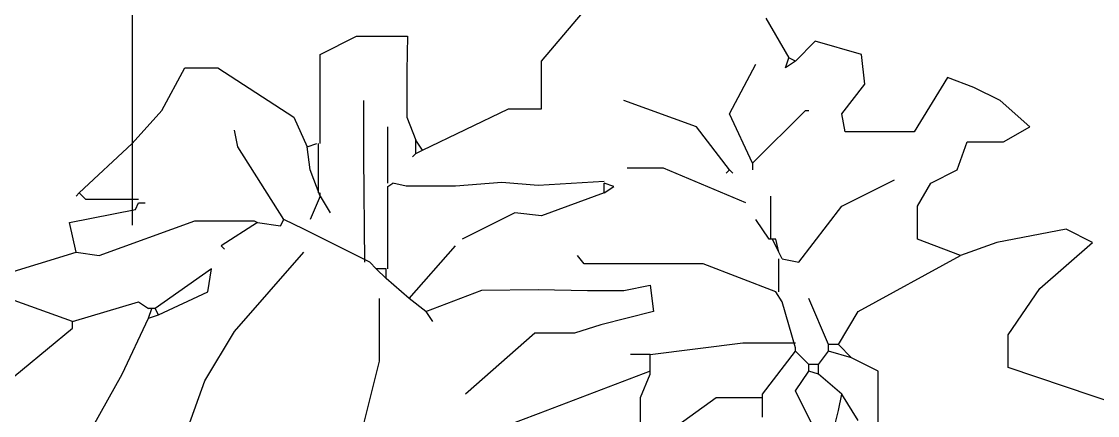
# Model space of a CAD drawing. Header units: metres. Extents: x 1769 to 3632, y 809 to 2652.
# Drawn here: x 2678.4394 to 2678.7051, y 1870.6513 to 1870.7487 of the extents above; entities that cross this region are included whole.
import ezdxf

# ---------------------------------------------------------------- set-up
doc = ezdxf.new("R2010")
doc.units = ezdxf.units.M
doc.header["$LTSCALE"] = 10
doc.linetypes.add('HIDDEN', pattern=[9.525, 6.35, -3.175])
doc.layers.add('A-PROJ+', color=1, linetype='HIDDEN')
doc.layers.add('L-PLNT', color=66, linetype='Continuous')

# ---------------------------------------------------------------- blocks, each defined once
blk = doc.blocks.new('GARRA DE LEON')
at = {"layer": 'L-PLNT', "color": 65, "linetype": 'Continuous'}
for p, q in [((1271.7117, 335.3075), (1271.7821, 335.3903)), ((1271.9933, 335.3613), (1272.0223, 335.3116)), ((1271.4342, 335.3158), (1271.4798, 335.3386)), ((1271.4798, 335.3386), (1271.5439, 335.3386)), ((1271.5439, 335.3386), (1271.5429, 335.2951)), ((1272.0554, 335.3323), (1272.0305, 335.3075)), ((1272.1134, 335.3158), (1272.0554, 335.3323)), ((1271.4342, 335.204), (1271.4342, 335.3158)), ((1272.0181, 335.2992), (1272.0223, 335.3116)), ((1272.0305, 335.3075), (1272.0223, 335.3116)), ((1272.1175, 335.2785), (1272.1134, 335.3158)), ((1271.2354, 335.2454), (1271.2644, 335.2992)), ((1271.2644, 335.2992), (1271.3059, 335.2992)), ((1271.3059, 335.2992), (1271.4011, 335.2371)), ((1271.5429, 335.2951), (1271.5429, 335.2371)), ((1271.7117, 335.2474), (1271.7117, 335.3075)), ((1271.9477, 335.2412), (1271.9809, 335.3034)), ((1272.0305, 335.3075), (1272.0181, 335.2992)), ((1272.2211, 335.2868), (1272.1796, 335.2185)), ((1272.2542, 335.2744), (1272.2211, 335.2868)), ((1272.0885, 335.2412), (1272.1175, 335.2785)), ((1272.2873, 335.2578), (1272.2542, 335.2744)), ((1271.4891, 335.1874), (1271.4891, 335.2578)), ((1271.9063, 335.2247), (1271.8152, 335.2578)), ((1272.3246, 335.2247), (1272.2873, 335.2578)), ((1271.1982, 335.204), (1271.2354, 335.2454)), ((1271.5626, 335.1957), (1271.6703, 335.2474)), ((1271.6703, 335.2474), (1271.7117, 335.2474)), ((1271.9767, 335.1791), (1271.9477, 335.2412)), ((1271.9767, 335.1791), (1272.043, 335.2454)), ((1272.043, 335.2454), (1272.0471, 335.2454)), ((1272.0927, 335.2185), (1272.0885, 335.2412)), ((1271.4011, 335.2371), (1271.4177, 335.1998)), ((1271.5429, 335.2371), (1271.5543, 335.2081)), ((1271.3307, 335.1998), (1271.3265, 335.2205)), ((1271.5191, 335.1543), (1271.5191, 335.2247)), ((1271.9477, 335.1708), (1271.9063, 335.2247)), ((1272.1796, 335.2185), (1272.0927, 335.2185)), ((1272.2915, 335.206), (1272.3246, 335.2247)), ((1271.1319, 335.1418), (1271.1982, 335.204)), ((1271.4177, 335.1998), (1271.4301, 335.204)), ((1271.4321, 335.1418), (1271.4321, 335.204)), ((1271.5543, 335.1915), (1271.5543, 335.2081)), ((1271.5626, 335.1957), (1271.5543, 335.2081)), ((1272.2335, 335.1708), (1272.2459, 335.206)), ((1272.2459, 335.206), (1272.2915, 335.206)), ((1271.3887, 335.1087), (1271.3307, 335.1998)), ((1271.4218, 335.1708), (1271.4177, 335.1998)), ((1271.4901, 335.0549), (1271.4891, 335.1874)), ((1271.5543, 335.1915), (1271.5502, 335.1874)), ((1271.5543, 335.1915), (1271.5626, 335.1957)), ((1271.9767, 335.1791), (1271.9767, 335.1708)), ((1271.4342, 335.1377), (1271.4218, 335.1708)), ((1271.8649, 335.1729), (1271.8194, 335.1729)), ((1271.9684, 335.1294), (1271.8649, 335.1729)), ((1271.9477, 335.1708), (1271.9436, 335.1667)), ((1271.9477, 335.1708), (1271.9519, 335.1667)), ((1272.2003, 335.1543), (1272.2335, 335.1708)), ((1271.5191, 335.1501), (1271.5253, 335.1543)), ((1271.5191, 335.0466), (1271.5191, 335.1501)), ((1271.5419, 335.1504), (1271.5253, 335.1543)), ((1271.604, 335.1504), (1271.5419, 335.1504)), ((1271.662, 335.1548), (1271.604, 335.1504)), ((1271.7076, 335.1512), (1271.662, 335.1548)), ((1271.7904, 335.1563), (1271.7076, 335.1512)), ((1271.8028, 335.1501), (1271.7904, 335.1543)), ((1271.7904, 335.1418), (1271.7904, 335.1543)), ((1271.7904, 335.1418), (1271.8028, 335.1501)), ((1272.0885, 335.1253), (1272.1548, 335.1584)), ((1272.1838, 335.1253), (1272.2003, 335.1543)), ((1271.1319, 335.1418), (1271.1278, 335.1377)), ((1271.1402, 335.1336), (1271.1319, 335.1418)), ((1271.2064, 335.1336), (1271.1402, 335.1336)), ((1271.4342, 335.1377), (1271.4218, 335.1087)), ((1271.4342, 335.1377), (1271.4342, 335.1418)), ((1271.4342, 335.1377), (1271.4466, 335.117)), ((1271.7904, 335.1418), (1271.7117, 335.1129)), ((1271.9995, 335.0839), (1271.9995, 335.1377)), ((1271.1195, 335.1046), (1271.2023, 335.1211)), ((1271.2023, 335.1211), (1271.2064, 335.1294)), ((1271.2064, 335.1294), (1271.2147, 335.1294)), ((1272.0347, 335.0549), (1272.0885, 335.1253)), ((1272.1838, 335.0839), (1272.1838, 335.1253)), ((1271.1568, 335.0632), (1271.2769, 335.1067)), ((1271.2769, 335.1067), (1271.3514, 335.1067)), ((1271.3514, 335.1067), (1271.3555, 335.1046)), ((1271.3845, 335.1004), (1271.3887, 335.1087)), ((1271.4135, 335.0963), (1271.3887, 335.1087)), ((1271.6786, 335.117), (1271.6123, 335.0839)), ((1271.7117, 335.1129), (1271.6786, 335.117)), ((1271.9974, 335.0839), (1271.9809, 335.1087)), ((1271.1278, 335.0673), (1271.1195, 335.1046)), ((1271.3555, 335.1046), (1271.31, 335.0756)), ((1271.3555, 335.1046), (1271.3845, 335.1004)), ((1271.4963, 335.0549), (1271.4135, 335.0963)), ((1272.3701, 335.0963), (1272.2832, 335.0797)), ((1272.4033, 335.0797), (1272.3701, 335.0963)), ((1272.0015, 335.0839), (1271.9974, 335.0839)), ((1272.0098, 335.0673), (1272.0015, 335.0839)), ((1272.0057, 335.0839), (1272.0015, 335.0839)), ((1272.0098, 335.0673), (1272.0057, 335.0839)), ((1272.2376, 335.0632), (1272.1838, 335.0839)), ((1272.2832, 335.0797), (1272.2376, 335.0632)), ((1272.337, 335.0218), (1272.4033, 335.0797)), ((1271.0325, 335.0383), (1271.1278, 335.0673)), ((1271.1278, 335.0673), (1271.1568, 335.0632)), ((1271.31, 335.0756), (1271.3141, 335.0714)), ((1271.3265, 334.9679), (1271.4135, 335.0673)), ((1271.546, 335.0093), (1271.604, 335.0756)), ((1272.014, 335.059), (1272.0098, 335.0673)), ((1271.5046, 335.0466), (1271.4963, 335.0549)), ((1271.7655, 335.0528), (1271.7572, 335.0632)), ((1271.9146, 335.0528), (1271.7655, 335.0528)), ((1272.0057, 335.0176), (1271.9146, 335.0528)), ((1272.0098, 335.0176), (1272.0098, 335.059)), ((1272.014, 335.059), (1272.0347, 335.0549)), ((1272.1092, 334.9928), (1272.2376, 335.0632)), ((1271.2976, 335.0466), (1271.2272, 334.9969)), ((1271.2934, 335.0176), (1271.2976, 335.0466)), ((1271.517, 335.0342), (1271.5046, 335.0466)), ((1271.517, 335.0466), (1271.5046, 335.0466)), ((1271.517, 335.0342), (1271.517, 335.0466)), ((1271.546, 335.0093), (1271.517, 335.0342)), ((1271.8152, 335.0192), (1271.8484, 335.0259)), ((1271.8484, 335.0259), (1271.8525, 334.9928)), ((1271.1236, 334.9803), (1271.0201, 335.0176)), ((1271.2313, 334.9886), (1271.2934, 335.0176)), ((1271.5667, 334.9928), (1271.6371, 335.0197)), ((1271.6371, 335.0197), (1271.7076, 335.0207)), ((1271.7076, 335.0207), (1271.7696, 335.0192)), ((1271.7696, 335.0192), (1271.8152, 335.0192)), ((1272.014, 335.0052), (1272.0057, 335.0176)), ((1272.2976, 334.9638), (1272.337, 335.0218)), ((1271.1236, 334.9803), (1271.2064, 335.0052)), ((1271.2064, 335.0052), (1271.2189, 334.9969)), ((1271.5088, 334.9306), (1271.5088, 335.0093)), ((1271.5667, 334.9928), (1271.546, 335.0093)), ((1272.0305, 334.9472), (1272.014, 335.0052)), ((1272.0719, 334.9514), (1272.0471, 335.0093)), ((1271.1857, 334.9141), (1271.2189, 334.9845)), ((1271.2189, 334.9845), (1271.223, 334.9969)), ((1271.223, 334.9969), (1271.2189, 334.9969)), ((1271.2189, 334.9845), (1271.2313, 334.9886)), ((1271.2272, 334.9969), (1271.223, 334.9969)), ((1271.2313, 334.9886), (1271.2272, 334.9969)), ((1271.5667, 334.9928), (1271.575, 334.9803)), ((1271.8525, 334.9928), (1271.7862, 334.9762)), ((1272.0844, 334.9514), (1272.1092, 334.9928)), ((1271.0284, 334.8934), (1271.1236, 334.9721)), ((1271.1236, 334.9721), (1271.1236, 334.9803)), ((1271.7862, 334.9762), (1271.7531, 334.9658)), ((1271.2893, 334.9058), (1271.3265, 334.9679)), ((1271.7034, 334.9658), (1271.6164, 334.8892)), ((1271.7531, 334.9658), (1271.7034, 334.9658)), ((1272.2976, 334.9224), (1272.2976, 334.9638)), ((1271.8484, 334.9389), (1271.9643, 334.9534)), ((1271.9643, 334.9534), (1272.0305, 334.9534)), ((1272.0305, 334.9431), (1272.0305, 334.9472)), ((1272.0719, 334.9431), (1272.0719, 334.9514)), ((1272.0844, 334.9514), (1272.0719, 334.9514)), ((1272.1009, 334.9348), (1272.0844, 334.9514)), ((1271.4549, 334.7153), (1271.5088, 334.9306)), ((1271.8484, 334.9389), (1271.8235, 334.9389)), ((1271.8484, 334.9182), (1271.8484, 334.9389)), ((1271.9891, 334.8892), (1272.0305, 334.9431)), ((1272.0471, 334.9265), (1272.0305, 334.9431)), ((1272.0595, 334.9265), (1272.0719, 334.9431)), ((1272.1009, 334.9348), (1272.0719, 334.9431)), ((1272.1341, 334.9182), (1272.1009, 334.9348)), ((1271.8484, 334.9182), (1271.7076, 334.8644)), ((1271.8484, 334.9141), (1271.8484, 334.9182)), ((1272.0305, 334.8934), (1272.0471, 334.9182)), ((1272.0471, 334.9182), (1272.0471, 334.9265)), ((1272.0595, 334.9265), (1272.0471, 334.9265)), ((1272.0595, 334.9141), (1272.0471, 334.9182)), ((1272.0595, 334.9141), (1272.0595, 334.9265)), ((1272.1341, 334.8395), (1272.1341, 334.9182)), ((1272.4695, 334.8644), (1272.2976, 334.9224)), ((1271.1112, 334.7816), (1271.1857, 334.9141)), ((1271.2686, 334.8478), (1271.2893, 334.9058)), ((1271.8359, 334.8851), (1271.8484, 334.9141)), ((1272.0885, 334.8892), (1272.0595, 334.9141)), ((1272.0637, 334.8271), (1272.0305, 334.8934)), ((1271.8359, 334.8313), (1271.8359, 334.8851)), ((1271.8566, 334.8313), (1271.9312, 334.8851)), ((1271.9312, 334.8851), (1271.9891, 334.8851)), ((1271.9891, 334.8602), (1271.9891, 334.8892)), ((1272.0844, 334.8685), (1272.0885, 334.8892)), ((1272.1092, 334.8561), (1272.0885, 334.8892)), ((1271.7076, 334.8644), (1271.6413, 334.8395)), ((1272.0803, 334.852), (1272.0844, 334.8685))]:
    blk.add_line(p, q, dxfattribs=at)

msp = doc.modelspace()

# ---------------------------------------------------------------- linework, layer by layer
at = {"layer": 'A-PROJ+', "ltscale": 0.01}
msp.add_lwpolyline([(2680.1167, 1874.19084), (2678.4667, 1874.19084), (2678.4667, 1867.59082), (2680.1167, 1867.59082)], dxfattribs=at)

# ---------------------------------------------------------------- block references
at = {"layer": 'L-PLNT', "color": 173, "xscale": 0.1967723582811821, "yscale": 0.1967723582811821, "zscale": 0.1967723582811821}
msp.add_blockref('GARRA DE LEON', (2428.33006, 1804.75968), dxfattribs=at)

doc.saveas('drawing.dxf')
